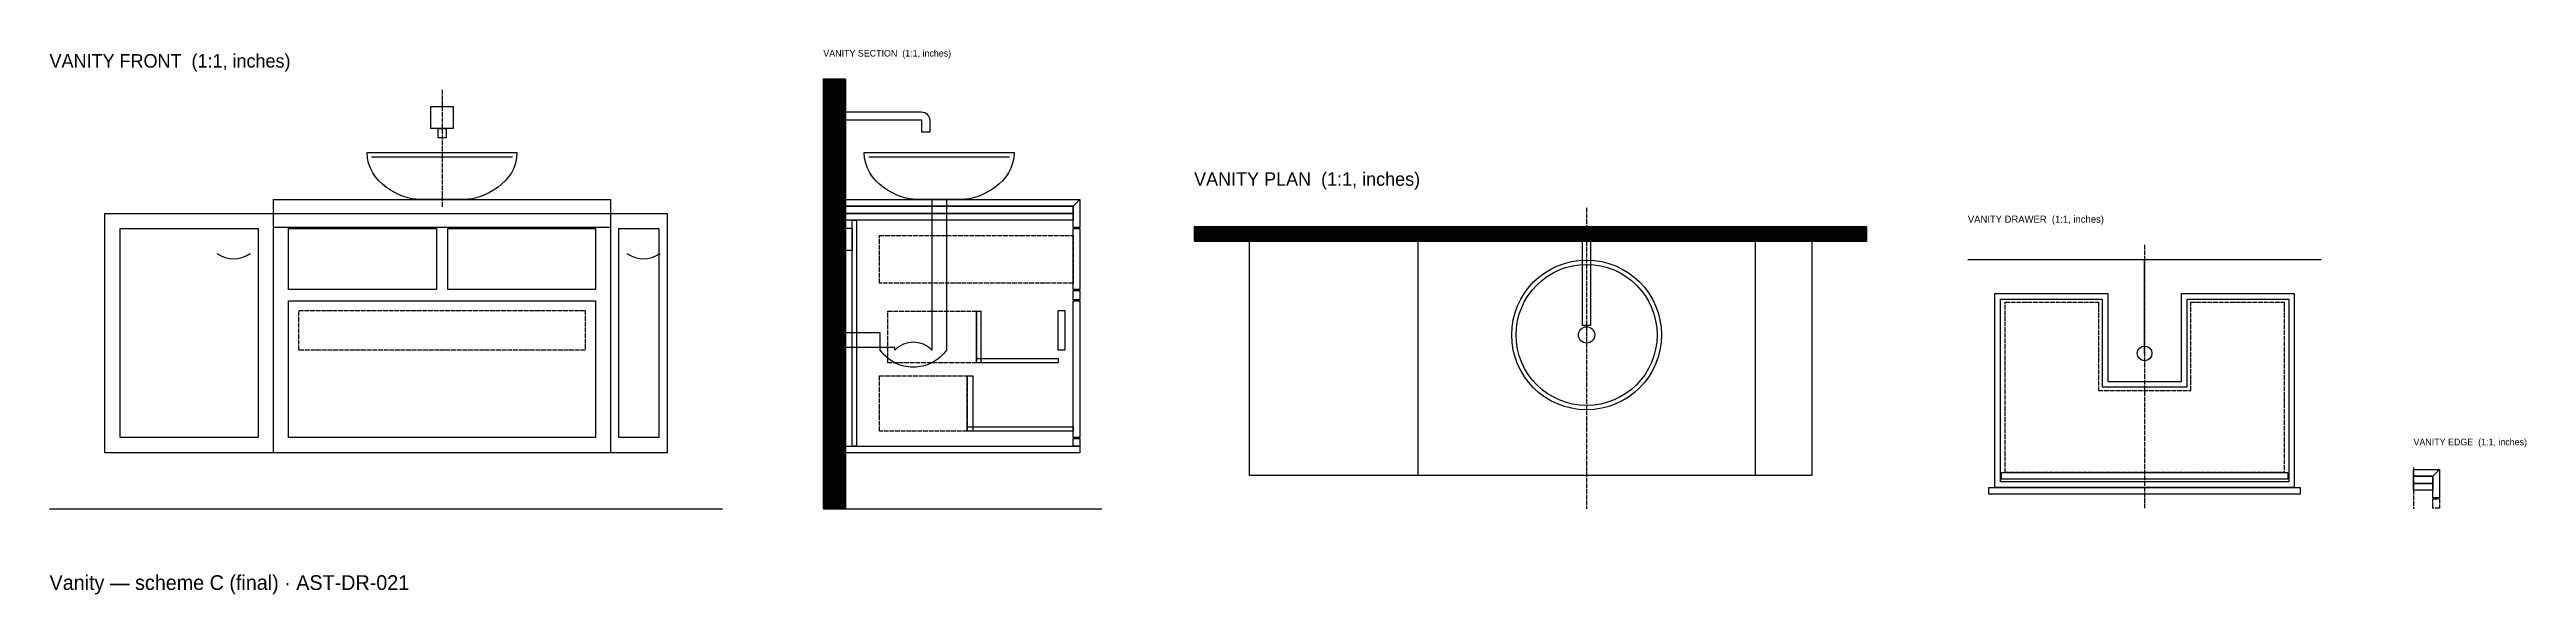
# Model space of a CAD drawing. Header units: inches. Extents: x 0 to 264, y -9 to 49.
import ezdxf

# ---------------------------------------------------------------- set-up
doc = ezdxf.new("R2010")
doc.units = ezdxf.units.IN
doc.header["$MEASUREMENT"] = 0
doc.linetypes.add('DASHED', pattern=[0.6, 0.5, -0.1])
for name, color, linetype in [('Vanity drawer', 7, 'Continuous'), ('Vanity edge', 7, 'Continuous'), ('Vanity front', 7, 'Continuous'), ('Vanity plan', 7, 'Continuous'), ('Vanity plan hatch', 8, 'Continuous'), ('Vanity section', 7, 'Continuous'), ('Vanity section hatch', 8, 'Continuous')]:
    doc.layers.add(name, color=color, linetype=linetype)

msp = doc.modelspace()

# ---------------------------------------------------------------- hatches: boundary and pattern name
at = {"layer": 'Vanity plan hatch'}
h = msp.add_hatch(dxfattribs=at)
h.set_pattern_fill('ANSI31', scale=0.1574803)
h.paths.add_polyline_path([(122.15, 30.12), (193.96, 30.12), (193.96, 28.54), (122.15, 28.54), (122.15, 30.12)])
at = {"layer": 'Vanity section hatch'}
h = msp.add_hatch(dxfattribs=at)
h.set_pattern_fill('ANSI31', scale=0.1574803)
h.paths.add_polyline_path([(82.58, 45.87), (84.94, 45.87), (84.94, 0), (82.58, 0), (82.58, 45.87)])

# ---------------------------------------------------------------- linework, layer by layer
at = {"layer": 'Vanity drawer'}
msp.add_line((204.73, 26.57), (242.45, 26.57), dxfattribs=at)
at = {"layer": 'Vanity drawer', "linetype": 'DASHED'}
msp.add_line((223.59, 28.15), (223.59, 0), dxfattribs=at)
at = {"layer": 'Vanity drawer'}
for points in [[(223.59, 16.57), (223.59, 22.09), (223.59, 26.57)], [(207.61, 22.95), (219.65, 22.95), (219.65, 13.58), (227.53, 13.58), (227.53, 22.95), (239.57, 22.95), (239.57, 2.28), (207.61, 2.28), (207.61, 22.95)], [(208.2, 22.36), (219.06, 22.36), (219.06, 12.99), (228.12, 12.99), (228.12, 22.36), (238.98, 22.36), (238.98, 2.87), (208.2, 2.87), (208.2, 22.36)], [(208.31, 3.86), (238.87, 3.86), (238.87, 3.15), (208.31, 3.15), (208.31, 3.86)], [(206.98, 2.28), (240.2, 2.28), (240.2, 1.57), (206.98, 1.57), (206.98, 2.28)]]:
    msp.add_lwpolyline(points, dxfattribs=at)
at = {"layer": 'Vanity drawer', "linetype": 'DASHED'}
msp.add_lwpolyline([(208.71, 22.05), (218.67, 22.05), (218.67, 12.6), (228.51, 12.6), (228.51, 22.05), (238.47, 22.05), (238.47, 3.86), (208.71, 3.86), (208.71, 22.05)], dxfattribs=at)
at = {"layer": 'Vanity drawer'}
msp.add_circle((223.59, 16.57), 0.787, dxfattribs=at)
at = {"layer": 'Vanity edge', "linetype": 'DASHED'}
msp.add_line((252.29, 4.41), (252.29, 0), dxfattribs=at)
at = {"layer": 'Vanity edge'}
for points in [[(252.29, 4.17), (255.05, 4.17), (254.34, 3.46), (252.29, 3.46), (252.29, 4.17)], [(252.29, 3.46), (254.34, 3.46), (254.34, 2.68), (252.29, 2.68), (252.29, 3.46)], [(252.29, 2.68), (254.34, 2.68), (254.34, 1.97), (252.29, 1.97), (252.29, 2.68)], [(254.34, 3.46), (255.05, 4.17), (255.05, 1.18), (254.34, 1.18), (254.34, 3.46)]]:
    msp.add_lwpolyline(points, dxfattribs=at)
at = {"layer": 'Vanity edge', "linetype": 'DASHED'}
msp.add_lwpolyline([(254.34, 1.06), (255.05, 1.06), (255.05, 0.08), (254.34, 0.08), (254.34, 1.06)], dxfattribs=at)
at = {"layer": 'Vanity front', "linetype": 'DASHED'}
msp.add_line((41.89, 44.69), (41.89, 32.2), dxfattribs=at)
at = {"layer": 'Vanity front'}
for p, q in [((34.37, 37.52), (49.41, 37.52)), ((0, 0), (71.81, 0))]:
    msp.add_line(p, q, dxfattribs=at)
for points in [[(40.71, 42.91), (43.07, 42.91), (43.07, 40.55), (40.71, 40.55), (40.71, 42.91)], [(41.46, 40.55), (42.32, 40.55), (42.32, 39.57), (41.46, 39.57), (41.46, 40.55)], [(33.9, 37.99), (49.88, 37.99)], [(23.9, 32.99), (59.88, 32.99), (59.88, 30), (23.9, 30), (23.9, 32.99)], [(44.29, 32.99), (39.49, 32.99)], [(5.91, 31.5), (65.91, 31.5), (65.91, 5.98), (5.91, 5.98), (5.91, 31.5)], [(7.52, 29.88), (22.28, 29.88), (22.28, 7.6), (7.52, 7.6), (7.52, 29.88)], [(23.9, 31.5), (59.88, 31.5), (59.88, 5.98), (23.9, 5.98), (23.9, 31.5)], [(25.51, 29.88), (41.28, 29.88), (41.28, 23.39), (25.51, 23.39), (25.51, 29.88)], [(42.5, 29.88), (58.27, 29.88), (58.27, 23.39), (42.5, 23.39), (42.5, 29.88)], [(60.75, 29.88), (65.04, 29.88), (65.04, 7.6), (60.75, 7.6), (60.75, 29.88)], [(25.51, 22.17), (58.27, 22.17), (58.27, 7.6), (25.51, 7.6), (25.51, 22.17)]]:
    msp.add_lwpolyline(points, dxfattribs=at)
at = {"layer": 'Vanity front', "linetype": 'DASHED'}
msp.add_lwpolyline([(26.61, 21.14), (57.17, 21.14), (57.17, 16.93), (26.61, 16.93), (26.61, 21.14)], dxfattribs=at)
at = {"layer": 'Vanity front'}
for points in [[(39.49, 32.99), (37.49, 32.99), (33.9, 34.74), (33.9, 37.99)], [(49.88, 37.99), (49.88, 34.74), (46.29, 32.99), (44.29, 32.99)], [(17.87, 27.24), (19.06, 26.46), (20.24, 26.46), (21.42, 27.24)], [(61.61, 27.24), (62.8, 26.46), (63.98, 26.46), (65.16, 27.24)]]:
    msp.add_open_spline(points, degree=3, dxfattribs=at)
at = {"layer": 'Vanity plan', "linetype": 'DASHED'}
msp.add_line((164.04, 32.09), (164.04, 0), dxfattribs=at)
at = {"layer": 'Vanity plan'}
msp.add_line((122.15, 28.54), (193.96, 28.54), dxfattribs=at)
for points in [[(128.06, 28.54), (188.06, 28.54), (188.06, 3.54), (128.06, 3.54), (128.06, 28.54)], [(146.05, 28.54), (182.03, 28.54), (182.03, 3.54), (146.05, 3.54), (146.05, 28.54)], [(163.61, 28.54), (164.47, 28.54), (164.47, 19.53), (163.61, 19.53), (163.61, 28.54)]]:
    msp.add_lwpolyline(points, dxfattribs=at)
for radius in [7.99, 7.52, 0.866]:
    msp.add_circle((164.04, 18.54), radius, dxfattribs=at)
at = {"layer": 'Vanity section'}
for p, q in [((84.94, 45.87), (84.94, 0)), ((87.43, 37.52), (102.46, 37.52)), ((82.58, 0), (112.31, 0))]:
    msp.add_line(p, q, dxfattribs=at)
for points in [[(84.94, 42.32), (92.98, 42.32)], [(93.96, 41.14), (93.96, 40.16), (93.09, 40.16), (93.09, 41.46), (84.94, 41.46), (84.94, 42.32)], [(86.95, 37.99), (102.94, 37.99)], [(84.94, 32.99), (109.94, 32.99), (109.24, 32.28), (84.94, 32.28), (84.94, 32.99)], [(84.94, 32.28), (109.24, 32.28), (109.24, 31.5), (84.94, 31.5), (84.94, 32.28)], [(97.34, 32.99), (92.55, 32.99)], [(94.16, 32.99), (94.16, 16.93)], [(95.73, 32.99), (95.73, 16.93)], [(109.24, 32.28), (109.94, 32.99), (109.94, 30), (109.24, 30), (109.24, 32.28)], [(84.94, 31.5), (109.24, 31.5), (109.24, 30.79), (84.94, 30.79), (84.94, 31.5)], [(84.94, 29.92), (85.65, 29.92), (85.65, 27.56), (84.94, 27.56), (84.94, 29.92)], [(85.65, 30.79), (86.13, 30.79), (86.13, 6.69), (85.65, 6.69), (85.65, 30.79)], [(109.24, 29.88), (109.94, 29.88), (109.94, 23.39), (109.24, 23.39), (109.24, 29.88)], [(109.24, 23.27), (109.94, 23.27), (109.94, 22.28), (109.24, 22.28), (109.24, 23.27)], [(109.24, 22.17), (109.94, 22.17), (109.94, 7.6), (109.24, 7.6), (109.24, 22.17)], [(88.65, 16.93), (88.65, 18.78), (84.94, 18.78)], [(98.92, 21.06), (99.39, 21.06), (99.39, 15.55), (98.92, 15.55), (98.92, 21.06)], [(107.66, 21.14), (108.37, 21.14), (108.37, 16.93), (107.66, 16.93), (107.66, 21.14)], [(90.22, 16.93), (90.22, 17.2), (84.94, 17.2)], [(98.92, 16.02), (107.66, 16.02), (107.66, 15.55), (98.92, 15.55), (98.92, 16.02)], [(97.94, 14.17), (98.53, 14.17), (98.53, 8.27), (97.94, 8.27), (97.94, 14.17)], [(97.94, 8.74), (109.24, 8.74), (109.24, 8.27), (97.94, 8.27), (97.94, 8.74)], [(84.94, 6.69), (109.94, 6.69), (109.94, 5.98), (84.94, 5.98), (84.94, 6.69)], [(109.24, 7.48), (109.94, 7.48), (109.94, 6.69), (109.24, 6.69), (109.24, 7.48)]]:
    msp.add_lwpolyline(points, dxfattribs=at)
at = {"layer": 'Vanity section', "linetype": 'DASHED'}
for points in [[(88.57, 29.13), (109.24, 29.13), (109.24, 24.06), (88.57, 24.06), (88.57, 29.13)], [(89.47, 21.06), (98.92, 21.06), (98.92, 15.55), (89.47, 15.55), (89.47, 21.06)], [(88.57, 14.17), (97.94, 14.17), (97.94, 8.27), (88.57, 8.27), (88.57, 14.17)]]:
    msp.add_lwpolyline(points, dxfattribs=at)
at = {"layer": 'Vanity section'}
for points in [[(92.98, 42.32), (93.63, 42.32), (93.96, 41.93), (93.96, 41.14)], [(92.55, 32.99), (90.55, 32.99), (86.95, 34.74), (86.95, 37.99)], [(102.94, 37.99), (102.94, 34.74), (99.34, 32.99), (97.34, 32.99)]]:
    msp.add_open_spline(points, degree=3, dxfattribs=at)
for points in [[(95.73, 16.93), (95.33, 16.36), (94.8, 15.9), (94.19, 15.58), (93.57, 15.26), (92.88, 15.09), (92.19, 15.09), (91.49, 15.09), (90.81, 15.26), (90.19, 15.58), (89.58, 15.9), (89.05, 16.36), (88.65, 16.93)], [(94.16, 16.93), (93.9, 17.19), (93.59, 17.4), (93.26, 17.54), (92.92, 17.68), (92.56, 17.76), (92.19, 17.76), (91.82, 17.76), (91.46, 17.68), (91.12, 17.54), (90.78, 17.4), (90.48, 17.19), (90.22, 16.93)]]:
    msp.add_open_spline(points, degree=3, knots=[0, 0, 0, 0, 1, 1, 1, 2, 2, 2, 3, 3, 3, 4, 4, 4, 4], dxfattribs=at)

# ---------------------------------------------------------------- texts
at = {"layer": 'LABELS'}
for s, height, p in [('VANITY FRONT  (1:1, inches)', 1.4362, (0, 47.05)), ('VANITY SECTION  (1:1, inches)', 0.7087, (82.58, 48.23)), ('VANITY PLAN  (1:1, inches)', 1.4362, (122.15, 34.45)), ('VANITY DRAWER  (1:1, inches)', 0.7543, (204.73, 30.51)), ('VANITY EDGE  (1:1, inches)', 0.7087, (252.29, 6.77)), ('Vanity — scheme C (final) · AST-DR-021', 1.5748, (0, -8.66))]:
    msp.add_text(s, height=height, dxfattribs=at).set_placement(p)

doc.saveas('drawing.dxf')
